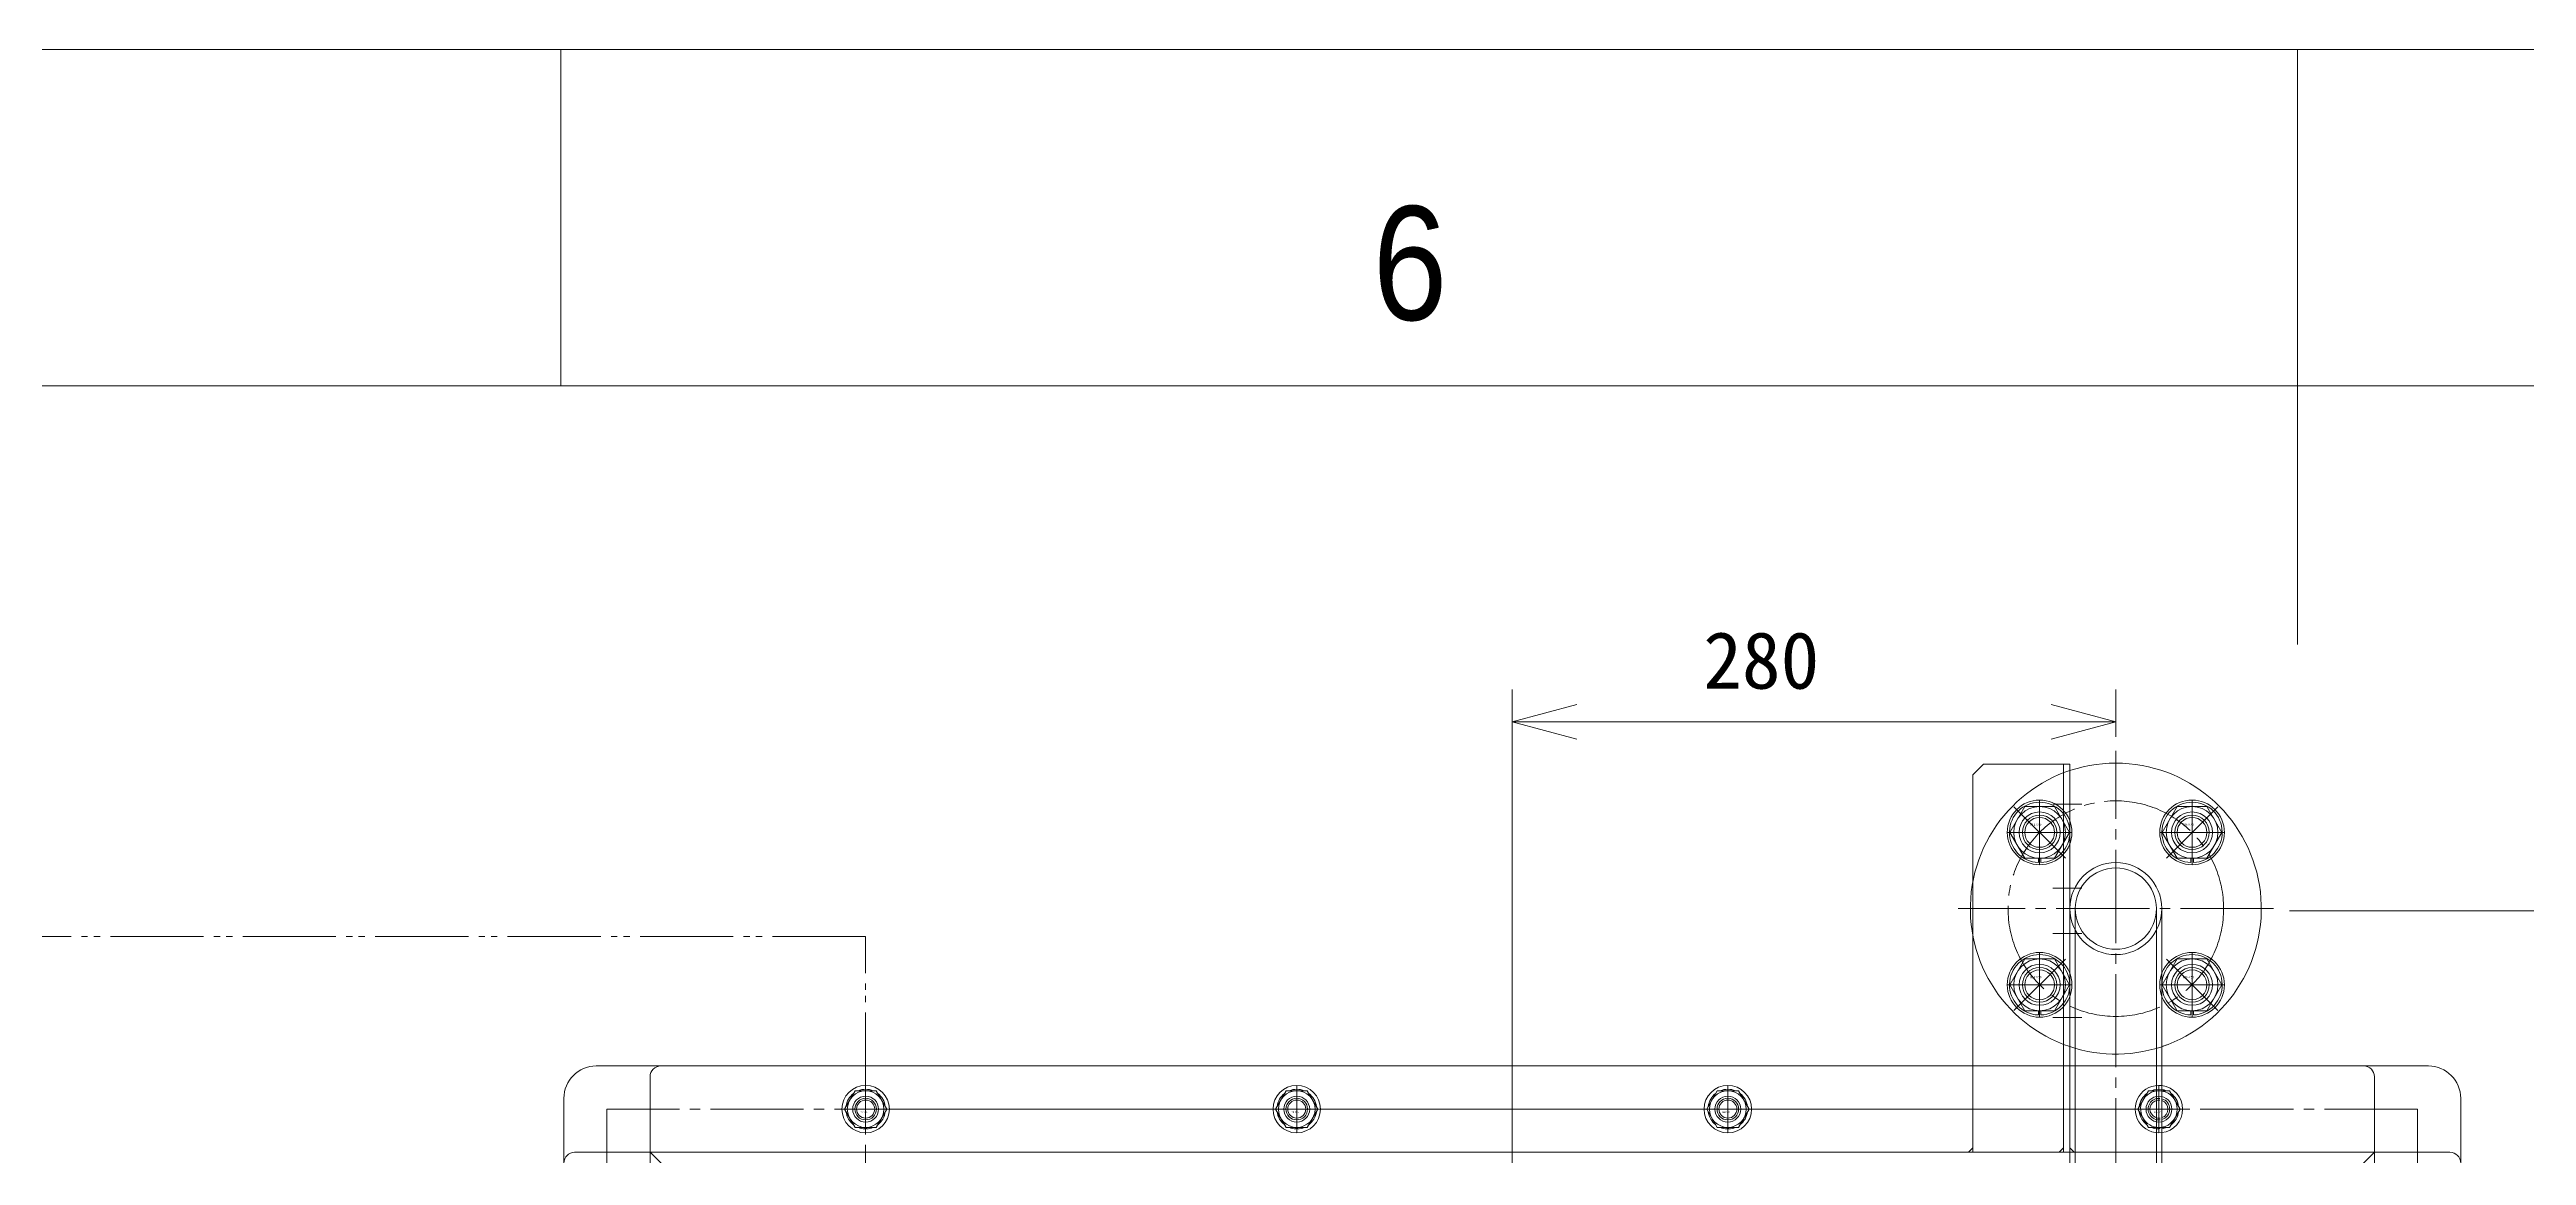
# Model space of a CAD drawing. Units: millimetres at full size. Extents: x -24503 to 24503, y -7436 to 7436.
# Drawn here: x 6558 to 7707, y 6739 to 7252 of the extents above; entities that cross this region are included whole.
import ezdxf
from ezdxf.enums import TextEntityAlignment as Align

# ---------------------------------------------------------------- set-up
doc = ezdxf.new("R2010")
doc.units = ezdxf.units.MM
doc.header["$LTSCALE"] = 4.8
doc.linetypes.add('CHAIN2', pattern=[12, 9, -1, 1, -1])
doc.linetypes.add('DOUBLE_CHAIN2', pattern=[12.8, 9, -1, 0.6, -0.6, 0.6, -1])
for name, color, linetype, lineweight in [('0-2_08_DIM', 3, 'Continuous', 9), ('0-3_06_PHANTOM', 7, 'DOUBLE_CHAIN2', 9), ('0-4_0', 2, 'Continuous', 9), ('0-6_05_CENTER', 2, 'CHAIN2', 9), ('0-7_04_HIDDEN', 7, 'Continuous', 9), ('0-C_01_外形線', 134, 'Continuous', 9), ('0-D_03_かくれ線', 5, 'Continuous', 9), ('0-F_04_中心線', 4, 'CHAIN2', 9), ('1-1_Defpoints', 134, 'Continuous', 9), ('1-2_99_図枠', 134, 'Continuous', 9)]:
    doc.layers.add(name, color=color, linetype=linetype, lineweight=lineweight)
doc.styles.add('ＭＳ ゴシック', font='')
doc.styles.add('ＭＳ Ｐゴシック', font='')
doc.styles.get('ＭＳ ゴシック').set_extended_font_data('MS Gothic')
doc.styles.get('ＭＳ Ｐゴシック').set_extended_font_data('MS PGothic')

# ---------------------------------------------------------------- blocks, each defined once
blk = doc.blocks.new('U2240')
at = {"layer": '0-F_04_中心線'}
for p, q in [((-9.5, 0), (-1.2, 0)), ((0, 1.2), (0, 9.5)), ((1.2, 0), (9.5, 0)), ((0, -9.5), (0, -1.2))]:
    blk.add_line(p, q, dxfattribs=at)
at = {"layer": '0-F_04_中心線', "linetype": 'Continuous'}
for p, q in [((-0.6, 0), (0.6, 0)), ((0, -0.6), (0, 0.6))]:
    blk.add_line(p, q, dxfattribs=at)
blk = doc.blocks.new('U2237')
at = {"layer": '0-F_04_中心線'}
for p, q in [((-9.5, 0), (-1.2, 0)), ((0, 1.2), (0, 9.5)), ((1.2, 0), (9.5, 0)), ((0, -9.5), (0, -1.2))]:
    blk.add_line(p, q, dxfattribs=at)
at = {"layer": '0-F_04_中心線', "linetype": 'Continuous'}
for p, q in [((-0.6, 0), (0.6, 0)), ((0, -0.6), (0, 0.6))]:
    blk.add_line(p, q, dxfattribs=at)
blk = doc.blocks.new('U2239')
at = {"layer": '0-F_04_中心線'}
for p, q in [((-9.5, 0), (-1.2, 0)), ((0, 1.2), (0, 9.5)), ((1.2, 0), (9.5, 0)), ((0, -9.5), (0, -1.2))]:
    blk.add_line(p, q, dxfattribs=at)
at = {"layer": '0-F_04_中心線', "linetype": 'Continuous'}
for p, q in [((-0.6, 0), (0.6, 0)), ((0, -0.6), (0, 0.6))]:
    blk.add_line(p, q, dxfattribs=at)
blk = doc.blocks.new('U2238')
at = {"layer": '0-F_04_中心線'}
for p, q in [((-9.5, 0), (-1.2, 0)), ((0, 1.2), (0, 9.5)), ((1.2, 0), (9.5, 0)), ((0, -9.5), (0, -1.2))]:
    blk.add_line(p, q, dxfattribs=at)
at = {"layer": '0-F_04_中心線', "linetype": 'Continuous'}
for p, q in [((-0.6, 0), (0.6, 0)), ((0, -0.6), (0, 0.6))]:
    blk.add_line(p, q, dxfattribs=at)
blk = doc.blocks.new('U2265')
at = {"layer": '0-F_04_中心線'}
for p, q in [((0, 88), (0, 443.5)), ((-443.5, 0), (-88, 0)), ((88, 0), (443.5, 0)), ((0, -443.5), (0, -88))]:
    blk.add_line(p, q, dxfattribs=at)
at = {"layer": '0-F_04_中心線', "linetype": 'Continuous'}
for p, q in [((0, -44), (0, 44)), ((-44, 0), (44, 0))]:
    blk.add_line(p, q, dxfattribs=at)
blk = doc.blocks.new('U2260')
at = {"layer": '0-F_04_中心線'}
for p, q in [((-9.5, 0), (-1.2, 0)), ((0, 1.2), (0, 9.5)), ((1.2, 0), (9.5, 0)), ((0, -9.5), (0, -1.2))]:
    blk.add_line(p, q, dxfattribs=at)
at = {"layer": '0-F_04_中心線', "linetype": 'Continuous'}
for p, q in [((-0.6, 0), (0.6, 0)), ((0, -0.6), (0, 0.6))]:
    blk.add_line(p, q, dxfattribs=at)
blk = doc.blocks.new('U2261')
at = {"layer": '0-F_04_中心線'}
for p, q in [((-9.5, 0), (-1.2, 0)), ((0, 1.2), (0, 9.5)), ((1.2, 0), (9.5, 0)), ((0, -9.5), (0, -1.2))]:
    blk.add_line(p, q, dxfattribs=at)
at = {"layer": '0-F_04_中心線', "linetype": 'Continuous'}
for p, q in [((-0.6, 0), (0.6, 0)), ((0, -0.6), (0, 0.6))]:
    blk.add_line(p, q, dxfattribs=at)
blk = doc.blocks.new('U2259')
at = {"layer": '0-F_04_中心線'}
for p, q in [((-9.5, 0), (-1.2, 0)), ((0, 1.2), (0, 9.5)), ((1.2, 0), (9.5, 0)), ((0, -9.5), (0, -1.2))]:
    blk.add_line(p, q, dxfattribs=at)
at = {"layer": '0-F_04_中心線', "linetype": 'Continuous'}
for p, q in [((-0.6, 0), (0.6, 0)), ((0, -0.6), (0, 0.6))]:
    blk.add_line(p, q, dxfattribs=at)
blk = doc.blocks.new('U2235')
at = {"layer": '0-F_04_中心線'}
for p, q in [((-9.5, 0), (-1.2, 0)), ((0, 1.2), (0, 9.5)), ((1.2, 0), (9.5, 0)), ((0, -9.5), (0, -1.2))]:
    blk.add_line(p, q, dxfattribs=at)
at = {"layer": '0-F_04_中心線', "linetype": 'Continuous'}
for p, q in [((-0.6, 0), (0.6, 0)), ((0, -0.6), (0, 0.6))]:
    blk.add_line(p, q, dxfattribs=at)
blk = doc.blocks.new('U2236')
at = {"layer": '0-F_04_中心線'}
for p, q in [((0, 88), (0, 443.5)), ((-443.5, 0), (-88, 0)), ((88, 0), (443.5, 0)), ((0, -443.5), (0, -88))]:
    blk.add_line(p, q, dxfattribs=at)
at = {"layer": '0-F_04_中心線', "linetype": 'Continuous'}
for p, q in [((0, -44), (0, 44)), ((-44, 0), (44, 0))]:
    blk.add_line(p, q, dxfattribs=at)
blk = doc.blocks.new('_Open30')
at = {"layer": '0-2_08_DIM'}
blk.add_line((0, 0), (-1, 0), dxfattribs=at)
blk.add_lwpolyline([(-1, 0.26795), (0, 0), (-1, -0.26795)], dxfattribs=at)

msp = doc.modelspace()

# ---------------------------------------------------------------- linework, layer by layer
at = {"layer": '0-2_08_DIM', "color": 4}
for p, q in [((7236.954, 6759.723), (7236.954, 6954.607)), ((7516.954, 6932.648), (7516.954, 6954.607)), ((7266.954, 6939.607), (7486.954, 6939.607)), ((7597.594, 6852.008), (7878.205, 6852.008))]:
    msp.add_line(p, q, dxfattribs=at)
at = {"layer": '0-3_06_PHANTOM'}
msp.add_lwpolyline([(5936.954, 5840.008), (6936.954, 5840.008), (6936.954, 6840.008), (5936.954, 6840.008)], close=True, dxfattribs=at)
at = {"layer": '0-4_0', "color": 134}
for p, q in [((7495.604, 6853.008), (7495.604, 6549.008)), ((7538.304, 6853.008), (7538.304, 6549.008)), ((7450.604, 6840.602), (7450.604, 6780.008)), ((7538.304, 6780.008), (7661.954, 6780.008))]:
    msp.add_line(p, q, dxfattribs=at)
msp.add_lwpolyline([(7450.604, 6865.415), (7450.604, 6915.008), (7455.604, 6920.008), (7495.604, 6920.008), (7495.604, 6917.043)], dxfattribs=at)
for centre, radius, start, end in [((7516.954, 6853.008), 67.5, 288.43909, 251.56091), ((7516.954, 6853.008), 21.35, 0, 180), ((7536.954, 6760.008), 8.5, 279.13862, 80.86138)]:
    msp.add_arc(centre, radius, start, end, dxfattribs=at)
at = {"layer": '0-6_05_CENTER'}
for p, q in [((7516.954, 6549.008), (7516.954, 6926.148)), ((7493.524, 6876.438), (7469.673, 6900.289)), ((7540.383, 6876.438), (7564.235, 6900.289)), ((7590.094, 6853.008), (7443.813, 6853.008)), ((7493.524, 6829.578), (7469.673, 6805.727)), ((7540.383, 6829.578), (7564.235, 6805.727))]:
    msp.add_line(p, q, dxfattribs=at)
msp.add_circle((7516.954, 6853.008), 50, dxfattribs=at)
at = {"layer": '0-7_04_HIDDEN'}
for p, q in [((7498.104, 6853.008), (7498.104, 6549.008)), ((7535.804, 6853.008), (7535.804, 6549.008))]:
    msp.add_line(p, q, dxfattribs=at)
for centre, radius in [((7481.598, 6888.364), 9.5), ((7552.309, 6888.364), 9.5), ((7516.954, 6853.008), 18.85), ((7481.598, 6817.653), 9.5), ((7552.309, 6817.653), 9.5)]:
    msp.add_circle(centre, radius, dxfattribs=at)
for radius, start, end in [(21.35, 180, 0), (67.5, 251.56091, 290.45855)]:
    msp.add_arc((7516.954, 6853.008), radius, start, end, dxfattribs=at)
at = {"layer": '0-C_01_外形線'}
for p, q in [((7474.67, 6900.364), (7467.742, 6888.364)), ((7545.381, 6900.364), (7538.453, 6888.364)), ((7467.742, 6888.364), (7474.67, 6876.364)), ((7488.526, 6876.364), (7495.455, 6888.364)), ((7538.453, 6888.364), (7545.381, 6876.364)), ((7559.237, 6876.364), (7566.165, 6888.364)), ((7474.67, 6876.364), (7488.526, 6876.364)), ((7480.998, 6876.364), (7480.998, 6874.376)), ((7482.198, 6876.364), (7482.198, 6874.376)), ((7545.381, 6876.364), (7559.237, 6876.364)), ((7551.709, 6876.364), (7551.709, 6874.376)), ((7552.909, 6876.364), (7552.909, 6874.376)), ((7474.67, 6829.653), (7467.742, 6817.653)), ((7545.381, 6829.653), (7538.453, 6817.653)), ((7467.742, 6817.653), (7474.67, 6805.653)), ((7488.526, 6805.653), (7495.455, 6817.653)), ((7538.453, 6817.653), (7545.381, 6805.653)), ((7559.237, 6805.653), (7566.165, 6817.653)), ((7474.67, 6805.653), (7488.526, 6805.653)), ((7480.998, 6805.653), (7480.998, 6803.666)), ((7482.198, 6805.653), (7482.198, 6803.666)), ((7545.381, 6805.653), (7559.237, 6805.653)), ((7551.709, 6805.653), (7551.709, 6803.666)), ((7552.909, 6805.653), (7552.909, 6803.666)), ((7495.604, 6780.008), (6811.954, 6780.008)), ((6946.769, 6760.008), (6941.861, 6768.508)), ((7146.769, 6760.008), (7141.861, 6768.508)), ((7346.769, 6760.008), (7341.861, 6768.508)), ((7538.304, 6768.508), (7541.861, 6768.508)), ((7546.769, 6760.008), (7541.861, 6768.508)), ((6796.954, 6765.008), (6796.954, 5915.008)), ((6927.139, 6760.008), (6932.046, 6751.508)), ((6941.861, 6751.508), (6946.769, 6760.008)), ((7127.139, 6760.008), (7132.046, 6751.508)), ((7141.861, 6751.508), (7146.769, 6760.008)), ((7327.139, 6760.008), (7332.046, 6751.508)), ((7341.861, 6751.508), (7346.769, 6760.008)), ((7541.861, 6751.508), (7546.769, 6760.008)), ((7676.954, 5915.008), (7676.954, 6765.008)), ((6932.046, 6751.508), (6941.861, 6751.508)), ((6936.579, 6751.508), (6936.579, 6750.816)), ((6937.329, 6751.508), (6937.329, 6750.816)), ((7132.046, 6751.508), (7141.861, 6751.508)), ((7136.579, 6751.508), (7136.579, 6750.816)), ((7137.329, 6751.508), (7137.329, 6750.816)), ((7332.046, 6751.508), (7341.861, 6751.508)), ((7336.579, 6751.508), (7336.579, 6750.816)), ((7337.329, 6751.508), (7337.329, 6750.816)), ((7538.304, 6751.508), (7541.861, 6751.508))]:
    msp.add_line(p, q, dxfattribs=at)
for points in [[(7495.455, 6888.364), (7488.526, 6900.364), (7474.67, 6900.364)], [(7566.165, 6888.364), (7559.237, 6900.364), (7545.381, 6900.364)], [(7495.455, 6817.653), (7488.526, 6829.653), (7474.67, 6829.653)], [(7566.165, 6817.653), (7559.237, 6829.653), (7545.381, 6829.653)], [(6941.861, 6768.508), (6932.046, 6768.508), (6927.139, 6760.008)], [(7141.861, 6768.508), (7132.046, 6768.508), (7127.139, 6760.008)], [(7341.861, 6768.508), (7332.046, 6768.508), (7327.139, 6760.008)]]:
    msp.add_lwpolyline(points, dxfattribs=at)
for centre, radius in [((7481.598, 6888.364), 15), ((7481.598, 6888.364), 12), ((7481.598, 6888.364), 8), ((7481.598, 6888.364), 6.918), ((7552.309, 6888.364), 15), ((7552.309, 6888.364), 12), ((7552.309, 6888.364), 8), ((7552.309, 6888.364), 6.918), ((7481.598, 6817.653), 15), ((7481.598, 6817.653), 12), ((7552.309, 6817.653), 15), ((7552.309, 6817.653), 12), ((7481.598, 6817.653), 8), ((7481.598, 6817.653), 6.918), ((7552.309, 6817.653), 8), ((7552.309, 6817.653), 6.918), ((6936.954, 6760.008), 11), ((6936.954, 6760.008), 8.5), ((7136.954, 6760.008), 11), ((7136.954, 6760.008), 8.5), ((7336.954, 6760.008), 11), ((7336.954, 6760.008), 8.5), ((6936.954, 6760.008), 5), ((6936.954, 6760.008), 4.188), ((7136.954, 6760.008), 5), ((7136.954, 6760.008), 4.188), ((7336.954, 6760.008), 5), ((7336.954, 6760.008), 4.188)]:
    msp.add_circle(centre, radius, dxfattribs=at)
for centre, radius, start, end in [((7481.598, 6888.364), 14, 272.45629, 267.54371), ((7552.309, 6888.364), 14, 272.45629, 267.54371), ((7481.598, 6817.653), 14, 272.45629, 267.54371), ((7552.309, 6817.653), 14, 272.45629, 267.54371), ((6811.954, 6765.008), 15, 90, 180), ((7661.954, 6765.008), 15, 0, 90), ((6936.954, 6760.008), 9.2, 67.50502, 112.49498), ((7136.954, 6760.008), 9.2, 67.50502, 112.49498), ((7336.954, 6760.008), 9.2, 67.50502, 112.49498), ((7536.954, 6760.008), 11, 277.04953, 82.93923), ((7536.954, 6760.008), 9.2, 67.50502, 81.562), ((6936.954, 6760.008), 9.2, 127.50502, 172.49498), ((6936.954, 6760.008), 9.2, 187.50502, 232.49498), ((6936.954, 6760.008), 9.2, 7.50502, 52.49498), ((6936.954, 6760.008), 9.2, 307.50502, 352.49498), ((7136.954, 6760.008), 9.2, 127.50502, 172.49498), ((7136.954, 6760.008), 9.2, 187.50502, 232.49498), ((7136.954, 6760.008), 9.2, 7.50502, 52.49498), ((7136.954, 6760.008), 9.2, 307.50502, 352.49498), ((7336.954, 6760.008), 9.2, 127.50502, 172.49498), ((7336.954, 6760.008), 9.2, 187.50502, 232.49498), ((7336.954, 6760.008), 9.2, 7.50502, 52.49498), ((7336.954, 6760.008), 9.2, 307.50502, 352.49498), ((7536.954, 6760.008), 5, 285.20086, 74.33573), ((7536.954, 6760.008), 4.188, 288.80508, 71.19492), ((7536.954, 6760.008), 9.2, 7.50502, 52.49498), ((7536.954, 6760.008), 9.2, 307.50502, 352.49498), ((6936.954, 6760.008), 9.2, 247.50502, 267.66393), ((6936.954, 6760.008), 9.2, 272.33607, 292.49498), ((7136.954, 6760.008), 9.2, 247.50502, 267.66393), ((7136.954, 6760.008), 9.2, 272.33607, 292.49498), ((7336.954, 6760.008), 9.2, 247.50502, 267.66393), ((7336.954, 6760.008), 9.2, 272.33607, 292.49498), ((7536.954, 6760.008), 9.2, 278.438, 292.49498)]:
    msp.add_arc(centre, radius, start, end, dxfattribs=at)
at = {"layer": '0-D_03_かくれ線'}
for p, q in [((7492.604, 6740.008), (7492.604, 6920.008)), ((7495.604, 6740.008), (7495.604, 6917.043)), ((7450.604, 6865.415), (7450.604, 6840.602)), ((6841.954, 6780.008), (7631.954, 6780.008)), ((7450.604, 6740.008), (7450.604, 6780.008)), ((7495.604, 6780.008), (7538.304, 6780.008)), ((6836.954, 6740.008), (6836.954, 6775.008)), ((7636.954, 6775.008), (7636.954, 6740.008)), ((7527.139, 6760.008), (7532.046, 6751.508)), ((7538.304, 6751.508), (7532.046, 6751.508)), ((7536.579, 6751.508), (7536.579, 6750.816)), ((7537.329, 6751.508), (7537.329, 6750.816)), ((6836.954, 6740.008), (6801.954, 6740.008)), ((7039.08, 6537.882), (6836.954, 6740.008)), ((7434.827, 6537.882), (7636.954, 6740.008)), ((7636.954, 6740.008), (7671.954, 6740.008))]:
    msp.add_line(p, q, dxfattribs=at)
msp.add_lwpolyline([(7538.304, 6768.508), (7532.046, 6768.508), (7527.139, 6760.008)], dxfattribs=at)
for points in [[(6836.954, 5940.008), (7636.954, 5940.008), (7636.954, 6740.008), (6836.954, 6740.008)], [(7450.604, 6740.008), (7450.604, 6742.008), (7448.604, 6740.008)], [(7492.604, 6740.008), (7492.604, 6742.008), (7490.604, 6740.008)], [(7495.604, 6740.008), (7495.604, 6742.008), (7497.604, 6740.008)]]:
    msp.add_lwpolyline(points, close=True, dxfattribs=at)
for centre in [(6936.954, 6760.008), (6936.954, 6760.008), (7136.954, 6760.008), (7136.954, 6760.008), (7336.954, 6760.008), (7336.954, 6760.008), (7536.954, 6760.008), (7536.954, 6760.008)]:
    msp.add_circle(centre, 6, dxfattribs=at)
for centre, radius, start, end in [((6841.954, 6775.008), 5, 90, 180), ((7631.954, 6775.008), 5, 0, 90), ((7536.954, 6760.008), 11, 82.93923, 277.04953), ((7536.954, 6760.008), 8.5, 90, 279.13862), ((7536.954, 6760.008), 9.2, 81.562, 112.49498), ((7536.954, 6760.008), 9.2, 127.50502, 172.49498), ((7536.954, 6760.008), 9.2, 187.50502, 232.49498), ((7536.954, 6760.008), 5, 84.72575, 276.43182), ((7536.954, 6760.008), 4.188, 83.96996, 277.18015), ((7536.954, 6760.008), 9.2, 247.50502, 267.66393), ((6801.954, 6735.008), 5, 90, 180), ((7671.954, 6735.008), 5, 0, 90)]:
    msp.add_arc(centre, radius, start, end, dxfattribs=at)
at = {"layer": '0-F_04_中心線'}
for p, q in [((7481.598, 6903.364), (7481.598, 6873.364)), ((7487.663, 6901.508), (7501.247, 6901.508)), ((7552.309, 6903.364), (7552.309, 6873.364)), ((7496.598, 6888.364), (7466.598, 6888.364)), ((7567.309, 6888.364), (7537.309, 6888.364)), ((7487.663, 6862.508), (7501.247, 6862.508)), ((7487.663, 6841.508), (7501.247, 6841.508)), ((7481.598, 6832.653), (7481.598, 6802.653)), ((7552.309, 6832.653), (7552.309, 6802.653)), ((7496.598, 6817.653), (7466.598, 6817.653)), ((7567.309, 6817.653), (7537.309, 6817.653)), ((7487.663, 6802.508), (7501.247, 6802.508)), ((6936.954, 6771.008), (6936.954, 6749.008)), ((7136.954, 6771.008), (7136.954, 6749.008)), ((7336.954, 6771.008), (7336.954, 6749.008)), ((7536.954, 6771.008), (7536.954, 6749.008)), ((6947.954, 6760.008), (6925.954, 6760.008)), ((6936.954, 6760.008), (7536.954, 6760.008)), ((7147.954, 6760.008), (7125.954, 6760.008)), ((7347.954, 6760.008), (7325.954, 6760.008)), ((7547.954, 6760.008), (7525.954, 6760.008))]:
    msp.add_line(p, q, dxfattribs=at)
msp.add_lwpolyline([(6816.954, 5920.008), (7656.954, 5920.008), (7656.954, 6760.008), (6816.954, 6760.008)], close=True, dxfattribs=at)
at = {"layer": '1-1_Defpoints'}
msp.add_lwpolyline([(2767.39, 415.766), (12435.079, 415.766), (12435.079, 7251.506), (2767.39, 7251.506)], close=True, dxfattribs=at)
at = {"layer": '1-2_99_図枠'}
for p, q in [((6795.594, 7095.49), (6795.594, 7251.506)), ((7601.235, 7251.506), (7601.235, 6975.478))]:
    msp.add_line(p, q, dxfattribs=at)
msp.add_lwpolyline([(3234.957, 571.084), (12279.064, 571.084), (12279.064, 7095.49), (3234.957, 7095.49)], close=True, dxfattribs=at)

# ---------------------------------------------------------------- block references
at = {"layer": '0-2_08_DIM', "xscale": 30, "yscale": 30, "rotation": 180}
msp.add_blockref('_Open30', (7236.954, 6939.607), dxfattribs=at)
at = {"layer": '0-2_08_DIM', "xscale": 30, "yscale": 30}
msp.add_blockref('_Open30', (7516.954, 6939.607), dxfattribs=at)
at = {"layer": '0-F_04_中心線'}
for name, p, rotation in [('U2265', (7236.954, 6340.008), 270), ('U2238', (6936.954, 6760.008), 90), ('U2235', (6936.954, 6760.008), 90), ('U2239', (7136.954, 6760.008), 90), ('U2259', (7136.954, 6760.008), 90), ('U2240', (7336.954, 6760.008), 90), ('U2260', (7336.954, 6760.008), 90), ('U2237', (7536.954, 6760.008), 90), ('U2261', (7536.954, 6760.008), 90)]:
    msp.add_blockref(name, p, dxfattribs=dict(at, rotation=rotation))
msp.add_blockref('U2236', (7236.954, 6340.008), dxfattribs=at)

# ---------------------------------------------------------------- texts
at = {"layer": '0-2_08_DIM', "color": 4, "style": 'ＭＳ ゴシック'}
msp.add_text('280', height=26.39, dxfattribs=at).set_placement((7325.525, 6947.107), align=Align.BOTTOM_LEFT)
at = {"layer": '0-D_03_かくれ線', "style": 'ＭＳ ゴシック', "width": 0.8}
for s, height, p in [('M16×50', 1.1, (7477.397, 6891.088)), ('M16×50', 1.1, (7548.108, 6891.088)), ('M16×50', 1.1, (7477.397, 6820.378)), ('M16×50', 1.1, (7548.108, 6820.378)), ('M10×25', 0.7331, (6934.536, 6758.055)), ('M10×25', 0.7331, (7134.536, 6758.055)), ('M10×25', 0.7331, (7334.536, 6758.055)), ('M10×25', 0.7331, (7534.536, 6758.055))]:
    msp.add_text(s, height=height, dxfattribs=at).set_placement(p, align=Align.BOTTOM_LEFT)
at = {"layer": '1-2_99_図枠', "style": 'ＭＳ Ｐゴシック', "width": 0.9}
msp.add_text('6', height=52.79, dxfattribs=at).set_placement((7172.23, 7110.219), align=Align.BOTTOM_LEFT)

doc.saveas('drawing.dxf')
